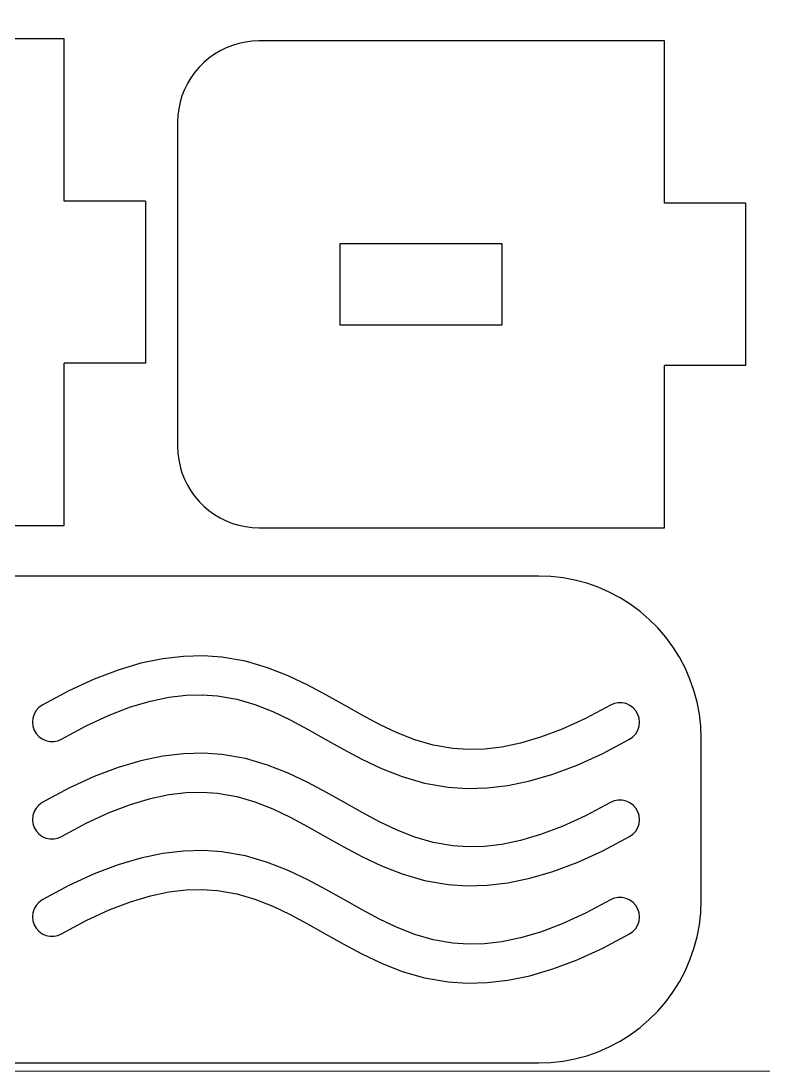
# Model space of a CAD drawing. Header units: millimetres. Extents: x -3928 to -434, y -548 to 1409.
# Drawn here: x -3333.2 to -3287.4, y 422.4 to 487.1 of the extents above; entities that cross this region are included whole.
import ezdxf

# ---------------------------------------------------------------- set-up
doc = ezdxf.new("R2010")
doc.units = ezdxf.units.MM
doc.header["$MEASUREMENT"] = 0
doc.layers.add('layer 1', color=7, linetype='Continuous')

msp = doc.modelspace()

# ---------------------------------------------------------------- linework, layer by layer
at = {"layer": 'layer 1', "color": 250, "lineweight": 9}
msp.add_lwpolyline([(-3928.424, 422.392), (-2728.424, 422.392), (-2728.424, 1322.392), (-3928.424, 1322.392), (-3928.424, 422.392)], close=True, dxfattribs=at)
at = {"layer": 'layer 1', "color": 1, "lineweight": 25}
for points in [[(-3330.5326, 486.0064), (-3330.5326, 486.0064), (-3355.5325, 486.0064), (-3355.5325, 486.0064)], [(-3330.5326, 476.0066), (-3330.5326, 476.0066), (-3330.5326, 486.0064), (-3330.5326, 486.0064)], [(-3293.5456, 485.8704), (-3293.5456, 485.8704), (-3318.5456, 485.8704), (-3318.5456, 485.8704)], [(-3293.5456, 475.8702), (-3293.5456, 475.8702), (-3293.5456, 485.8704), (-3293.5456, 485.8704)], [(-3323.5455, 480.8704), (-3323.5455, 480.8704), (-3323.5455, 460.8704), (-3323.5455, 460.8704)], [(-3325.5326, 476.0066), (-3325.5326, 476.0066), (-3330.5326, 476.0066), (-3330.5326, 476.0066)], [(-3325.5326, 476.0066), (-3325.5326, 476.0066), (-3325.5326, 466.0064), (-3325.5326, 466.0064)], [(-3288.5457, 475.8702), (-3288.5457, 475.8702), (-3293.5456, 475.8702), (-3293.5456, 475.8702)], [(-3288.5457, 475.8702), (-3288.5457, 475.8702), (-3288.5457, 465.8703), (-3288.5457, 465.8703)], [(-3303.5455, 473.3704), (-3303.5455, 473.3704), (-3313.5457, 473.3704), (-3313.5457, 473.3704)], [(-3313.5457, 473.3704), (-3313.5457, 473.3704), (-3313.5457, 468.3705), (-3313.5457, 468.3705)], [(-3303.5455, 468.3705), (-3303.5455, 468.3705), (-3303.5455, 473.3704), (-3303.5455, 473.3704)], [(-3313.5457, 468.3705), (-3313.5457, 468.3705), (-3303.5455, 468.3705), (-3303.5455, 468.3705)], [(-3325.5326, 466.0064), (-3325.5326, 466.0064), (-3330.5326, 466.0064), (-3330.5326, 466.0064)], [(-3330.5326, 456.0065), (-3330.5326, 456.0065), (-3330.5326, 466.0064), (-3330.5326, 466.0064)], [(-3288.5457, 465.8703), (-3288.5457, 465.8703), (-3293.5456, 465.8703), (-3293.5456, 465.8703)], [(-3293.5456, 455.8705), (-3293.5456, 455.8705), (-3293.5456, 465.8703), (-3293.5456, 465.8703)], [(-3355.5325, 456.0065), (-3355.5325, 456.0065), (-3330.5326, 456.0065), (-3330.5326, 456.0065)], [(-3318.5456, 455.8705), (-3318.5456, 455.8705), (-3293.5456, 455.8705), (-3293.5456, 455.8705)], [(-3301.2871, 452.8908), (-3301.2871, 452.8908), (-3361.2872, 452.8908), (-3361.2872, 452.8908)], [(-3291.2873, 432.8911), (-3291.2873, 432.8911), (-3291.2873, 442.8909), (-3291.2873, 442.8909)], [(-3361.2872, 422.8909), (-3361.2872, 422.8909), (-3301.2871, 422.8909), (-3301.2871, 422.8909)]]:
    msp.add_open_spline(points, degree=3, dxfattribs=at)
for points, knots in [([(-3318.5456, 485.8704), (-3318.5456, 485.8704), (-3318.9583, 485.8534), (-3318.9583, 485.8534), (-3318.9583, 485.8534), (-3318.9583, 485.8534), (-3319.3686, 485.8023), (-3319.3686, 485.8023), (-3319.3686, 485.8023), (-3319.3686, 485.8023), (-3319.7729, 485.7172), (-3319.7729, 485.7172), (-3319.7729, 485.7172), (-3319.7729, 485.7172), (-3320.1691, 485.5994), (-3320.1691, 485.5994), (-3320.1691, 485.5994), (-3320.1691, 485.5994), (-3320.554, 485.4491), (-3320.554, 485.4491), (-3320.554, 485.4491), (-3320.554, 485.4491), (-3320.9254, 485.2678), (-3320.9254, 485.2678), (-3320.9254, 485.2678), (-3320.9254, 485.2678), (-3321.2803, 485.0561), (-3321.2803, 485.0561), (-3321.2803, 485.0561), (-3321.2803, 485.0561), (-3321.6165, 484.8159), (-3321.6165, 484.8159), (-3321.6165, 484.8159), (-3321.6165, 484.8159), (-3321.9319, 484.5488), (-3321.9319, 484.5488), (-3321.9319, 484.5488), (-3321.9319, 484.5488), (-3322.2244, 484.2567), (-3322.2244, 484.2567), (-3322.2244, 484.2567), (-3322.2244, 484.2567), (-3322.4914, 483.9414), (-3322.4914, 483.9414), (-3322.4914, 483.9414), (-3322.4914, 483.9414), (-3322.7313, 483.6052), (-3322.7313, 483.6052), (-3322.7313, 483.6052), (-3322.7313, 483.6052), (-3322.943, 483.2499), (-3322.943, 483.2499), (-3322.943, 483.2499), (-3322.943, 483.2499), (-3323.1243, 482.8788), (-3323.1243, 482.8788), (-3323.1243, 482.8788), (-3323.1243, 482.8788), (-3323.2746, 482.4939), (-3323.2746, 482.4939), (-3323.2746, 482.4939), (-3323.2746, 482.4939), (-3323.3928, 482.0977), (-3323.3928, 482.0977), (-3323.3928, 482.0977), (-3323.3928, 482.0977), (-3323.4774, 481.6935), (-3323.4774, 481.6935), (-3323.4774, 481.6935), (-3323.4774, 481.6935), (-3323.5286, 481.2832), (-3323.5286, 481.2832), (-3323.5286, 481.2832), (-3323.5286, 481.2832), (-3323.5455, 480.8704), (-3323.5455, 480.8704)], [0, 0, 0, 0, 0.05, 0.05, 0.05, 0.05, 0.1, 0.1, 0.1, 0.1, 0.15, 0.15, 0.15, 0.15, 0.2, 0.2, 0.2, 0.2, 0.25, 0.25, 0.25, 0.25, 0.3, 0.3, 0.3, 0.3, 0.35, 0.35, 0.35, 0.35, 0.4, 0.4, 0.4, 0.4, 0.45, 0.45, 0.45, 0.45, 0.5, 0.5, 0.5, 0.5, 0.55, 0.55, 0.55, 0.55, 0.6, 0.6, 0.6, 0.6, 0.65, 0.65, 0.65, 0.65, 0.7, 0.7, 0.7, 0.7, 0.75, 0.75, 0.75, 0.75, 0.8, 0.8, 0.8, 0.8, 0.85, 0.85, 0.85, 0.85, 0.9, 0.9, 0.9, 0.9, 1, 1, 1, 1]), ([(-3323.5455, 460.8704), (-3323.5455, 460.8704), (-3323.5286, 460.4573), (-3323.5286, 460.4573), (-3323.5286, 460.4573), (-3323.5286, 460.4573), (-3323.4774, 460.0474), (-3323.4774, 460.0474), (-3323.4774, 460.0474), (-3323.4774, 460.0474), (-3323.3928, 459.6431), (-3323.3928, 459.6431), (-3323.3928, 459.6431), (-3323.3928, 459.6431), (-3323.2746, 459.2469), (-3323.2746, 459.2469), (-3323.2746, 459.2469), (-3323.2746, 459.2469), (-3323.1243, 458.8617), (-3323.1243, 458.8617), (-3323.1243, 458.8617), (-3323.1243, 458.8617), (-3322.943, 458.4906), (-3322.943, 458.4906), (-3322.943, 458.4906), (-3322.943, 458.4906), (-3322.7313, 458.1357), (-3322.7313, 458.1357), (-3322.7313, 458.1357), (-3322.7313, 458.1357), (-3322.4914, 457.7991), (-3322.4914, 457.7991), (-3322.4914, 457.7991), (-3322.4914, 457.7991), (-3322.2244, 457.4841), (-3322.2244, 457.4841), (-3322.2244, 457.4841), (-3322.2244, 457.4841), (-3321.9319, 457.1916), (-3321.9319, 457.1916), (-3321.9319, 457.1916), (-3321.9319, 457.1916), (-3321.6165, 456.9246), (-3321.6165, 456.9246), (-3321.6165, 456.9246), (-3321.6165, 456.9246), (-3321.2803, 456.6847), (-3321.2803, 456.6847), (-3321.2803, 456.6847), (-3321.2803, 456.6847), (-3320.9254, 456.473), (-3320.9254, 456.473), (-3320.9254, 456.473), (-3320.9254, 456.473), (-3320.554, 456.2913), (-3320.554, 456.2913), (-3320.554, 456.2913), (-3320.554, 456.2913), (-3320.1691, 456.1414), (-3320.1691, 456.1414), (-3320.1691, 456.1414), (-3320.1691, 456.1414), (-3319.7729, 456.0232), (-3319.7729, 456.0232), (-3319.7729, 456.0232), (-3319.7729, 456.0232), (-3319.3686, 455.9386), (-3319.3686, 455.9386), (-3319.3686, 455.9386), (-3319.3686, 455.9386), (-3318.9583, 455.8874), (-3318.9583, 455.8874), (-3318.9583, 455.8874), (-3318.9583, 455.8874), (-3318.5456, 455.8705), (-3318.5456, 455.8705)], [0, 0, 0, 0, 0.05, 0.05, 0.05, 0.05, 0.1, 0.1, 0.1, 0.1, 0.15, 0.15, 0.15, 0.15, 0.2, 0.2, 0.2, 0.2, 0.25, 0.25, 0.25, 0.25, 0.3, 0.3, 0.3, 0.3, 0.35, 0.35, 0.35, 0.35, 0.4, 0.4, 0.4, 0.4, 0.45, 0.45, 0.45, 0.45, 0.5, 0.5, 0.5, 0.5, 0.55, 0.55, 0.55, 0.55, 0.6, 0.6, 0.6, 0.6, 0.65, 0.65, 0.65, 0.65, 0.7, 0.7, 0.7, 0.7, 0.75, 0.75, 0.75, 0.75, 0.8, 0.8, 0.8, 0.8, 0.85, 0.85, 0.85, 0.85, 0.9, 0.9, 0.9, 0.9, 1, 1, 1, 1]), ([(-3291.2873, 442.8909), (-3291.2873, 442.8909), (-3291.3151, 443.6381), (-3291.3151, 443.6381), (-3291.3151, 443.6381), (-3291.3151, 443.6381), (-3291.3991, 444.3814), (-3291.3991, 444.3814), (-3291.3991, 444.3814), (-3291.3991, 444.3814), (-3291.5381, 445.1162), (-3291.5381, 445.1162), (-3291.5381, 445.1162), (-3291.5381, 445.1162), (-3291.7314, 445.8384), (-3291.7314, 445.8384), (-3291.7314, 445.8384), (-3291.7314, 445.8384), (-3291.9784, 446.5443), (-3291.9784, 446.5443), (-3291.9784, 446.5443), (-3291.9784, 446.5443), (-3292.2775, 447.2297), (-3292.2775, 447.2297), (-3292.2775, 447.2297), (-3292.2775, 447.2297), (-3292.6271, 447.8908), (-3292.6271, 447.8908), (-3292.6271, 447.8908), (-3292.6271, 447.8908), (-3293.0247, 448.5241), (-3293.0247, 448.5241), (-3293.0247, 448.5241), (-3293.0247, 448.5241), (-3293.4688, 449.1259), (-3293.4688, 449.1259), (-3293.4688, 449.1259), (-3293.4688, 449.1259), (-3293.9567, 449.6925), (-3293.9567, 449.6925), (-3293.9567, 449.6925), (-3293.9567, 449.6925), (-3294.4855, 450.2213), (-3294.4855, 450.2213), (-3294.4855, 450.2213), (-3294.4855, 450.2213), (-3295.0525, 450.7092), (-3295.0525, 450.7092), (-3295.0525, 450.7092), (-3295.0525, 450.7092), (-3295.6539, 451.1533), (-3295.6539, 451.1533), (-3295.6539, 451.1533), (-3295.6539, 451.1533), (-3296.2872, 451.5513), (-3296.2872, 451.5513), (-3296.2872, 451.5513), (-3296.2872, 451.5513), (-3296.9483, 451.9005), (-3296.9483, 451.9005), (-3296.9483, 451.9005), (-3296.9483, 451.9005), (-3297.6337, 452.1997), (-3297.6337, 452.1997), (-3297.6337, 452.1997), (-3297.6337, 452.1997), (-3298.3396, 452.4466), (-3298.3396, 452.4466), (-3298.3396, 452.4466), (-3298.3396, 452.4466), (-3299.0621, 452.6403), (-3299.0621, 452.6403), (-3299.0621, 452.6403), (-3299.0621, 452.6403), (-3299.797, 452.7793), (-3299.797, 452.7793), (-3299.797, 452.7793), (-3299.797, 452.7793), (-3300.5399, 452.8629), (-3300.5399, 452.8629), (-3300.5399, 452.8629), (-3300.5399, 452.8629), (-3301.2871, 452.8908), (-3301.2871, 452.8908)], [0, 0, 0, 0, 0.0454545, 0.0454545, 0.0454545, 0.0454545, 0.0909091, 0.0909091, 0.0909091, 0.0909091, 0.1363636, 0.1363636, 0.1363636, 0.1363636, 0.1818182, 0.1818182, 0.1818182, 0.1818182, 0.2272727, 0.2272727, 0.2272727, 0.2272727, 0.2727273, 0.2727273, 0.2727273, 0.2727273, 0.3181818, 0.3181818, 0.3181818, 0.3181818, 0.3636364, 0.3636364, 0.3636364, 0.3636364, 0.4090909, 0.4090909, 0.4090909, 0.4090909, 0.4545455, 0.4545455, 0.4545455, 0.4545455, 0.5, 0.5, 0.5, 0.5, 0.5454545, 0.5454545, 0.5454545, 0.5454545, 0.5909091, 0.5909091, 0.5909091, 0.5909091, 0.6363636, 0.6363636, 0.6363636, 0.6363636, 0.6818182, 0.6818182, 0.6818182, 0.6818182, 0.7272727, 0.7272727, 0.7272727, 0.7272727, 0.7727273, 0.7727273, 0.7727273, 0.7727273, 0.8181818, 0.8181818, 0.8181818, 0.8181818, 0.8636364, 0.8636364, 0.8636364, 0.8636364, 0.9090909, 0.9090909, 0.9090909, 0.9090909, 1, 1, 1, 1]), ([(-3296.8802, 444.9342), (-3296.8802, 444.9342), (-3298.4187, 444.1151), (-3298.4187, 444.1151), (-3298.4187, 444.1151), (-3298.4187, 444.1151), (-3299.8513, 443.4603), (-3299.8513, 443.4603), (-3299.8513, 443.4603), (-3299.8513, 443.4603), (-3301.183, 442.9576), (-3301.183, 442.9576), (-3301.183, 442.9576), (-3301.183, 442.9576), (-3302.4206, 442.5942), (-3302.4206, 442.5942), (-3302.4206, 442.5942), (-3302.4206, 442.5942), (-3303.5713, 442.3565), (-3303.5713, 442.3565), (-3303.5713, 442.3565), (-3303.5713, 442.3565), (-3304.6441, 442.2316), (-3304.6441, 442.2316), (-3304.6441, 442.2316), (-3304.6441, 442.2316), (-3305.6488, 442.2065), (-3305.6488, 442.2065), (-3305.6488, 442.2065), (-3305.6488, 442.2065), (-3306.5964, 442.2707), (-3306.5964, 442.2707), (-3306.5964, 442.2707), (-3306.5964, 442.2707), (-3307.7902, 442.4775), (-3307.7902, 442.4775), (-3307.7902, 442.4775), (-3307.7902, 442.4775), (-3308.9265, 442.8041), (-3308.9265, 442.8041), (-3308.9265, 442.8041), (-3308.9265, 442.8041), (-3310.0261, 443.2331), (-3310.0261, 443.2331), (-3310.0261, 443.2331), (-3310.0261, 443.2331), (-3311.1056, 443.7457), (-3311.1056, 443.7457), (-3311.1056, 443.7457), (-3311.1056, 443.7457), (-3312.1802, 444.32), (-3312.1802, 444.32), (-3312.1802, 444.32), (-3312.1802, 444.32), (-3313.2643, 444.9328), (-3313.2643, 444.9328), (-3313.2643, 444.9328), (-3313.2643, 444.9328), (-3314.372, 445.5607), (-3314.372, 445.5607), (-3314.372, 445.5607), (-3314.372, 445.5607), (-3315.5196, 446.1756), (-3315.5196, 446.1756), (-3315.5196, 446.1756), (-3315.5196, 446.1756), (-3316.7232, 446.7478), (-3316.7232, 446.7478), (-3316.7232, 446.7478), (-3316.7232, 446.7478), (-3317.9982, 447.2477), (-3317.9982, 447.2477), (-3317.9982, 447.2477), (-3317.9982, 447.2477), (-3319.3585, 447.6418), (-3319.3585, 447.6418), (-3319.3585, 447.6418), (-3319.3585, 447.6418), (-3320.8141, 447.8954), (-3320.8141, 447.8954), (-3320.8141, 447.8954), (-3320.8141, 447.8954), (-3321.9715, 447.9744), (-3321.9715, 447.9744), (-3321.9715, 447.9744), (-3321.9715, 447.9744), (-3323.1875, 447.9445), (-3323.1875, 447.9445), (-3323.1875, 447.9445), (-3323.1875, 447.9445), (-3324.4635, 447.7945), (-3324.4635, 447.7945), (-3324.4635, 447.7945), (-3324.4635, 447.7945), (-3325.8023, 447.5151), (-3325.8023, 447.5151), (-3325.8023, 447.5151), (-3325.8023, 447.5151), (-3327.2082, 447.0981), (-3327.2082, 447.0981), (-3327.2082, 447.0981), (-3327.2082, 447.0981), (-3328.6859, 446.5344), (-3328.6859, 446.5344), (-3328.6859, 446.5344), (-3328.6859, 446.5344), (-3330.2428, 445.8154), (-3330.2428, 445.8154), (-3330.2428, 445.8154), (-3330.2428, 445.8154), (-3331.8849, 444.9314), (-3331.8849, 444.9314)], [0, 0, 0, 0, 0.0344828, 0.0344828, 0.0344828, 0.0344828, 0.0689655, 0.0689655, 0.0689655, 0.0689655, 0.1034483, 0.1034483, 0.1034483, 0.1034483, 0.137931, 0.137931, 0.137931, 0.137931, 0.1724138, 0.1724138, 0.1724138, 0.1724138, 0.2068966, 0.2068966, 0.2068966, 0.2068966, 0.2413793, 0.2413793, 0.2413793, 0.2413793, 0.2758621, 0.2758621, 0.2758621, 0.2758621, 0.3103448, 0.3103448, 0.3103448, 0.3103448, 0.3448276, 0.3448276, 0.3448276, 0.3448276, 0.3793103, 0.3793103, 0.3793103, 0.3793103, 0.4137931, 0.4137931, 0.4137931, 0.4137931, 0.4482759, 0.4482759, 0.4482759, 0.4482759, 0.4827586, 0.4827586, 0.4827586, 0.4827586, 0.5172414, 0.5172414, 0.5172414, 0.5172414, 0.5517241, 0.5517241, 0.5517241, 0.5517241, 0.5862069, 0.5862069, 0.5862069, 0.5862069, 0.6206897, 0.6206897, 0.6206897, 0.6206897, 0.6551724, 0.6551724, 0.6551724, 0.6551724, 0.6896552, 0.6896552, 0.6896552, 0.6896552, 0.7241379, 0.7241379, 0.7241379, 0.7241379, 0.7586207, 0.7586207, 0.7586207, 0.7586207, 0.7931034, 0.7931034, 0.7931034, 0.7931034, 0.8275862, 0.8275862, 0.8275862, 0.8275862, 0.862069, 0.862069, 0.862069, 0.862069, 0.8965517, 0.8965517, 0.8965517, 0.8965517, 0.9310345, 0.9310345, 0.9310345, 0.9310345, 1, 1, 1, 1]), ([(-3330.6894, 442.8504), (-3330.6894, 442.8504), (-3329.1685, 443.6691), (-3329.1685, 443.6691), (-3329.1685, 443.6691), (-3329.1685, 443.6691), (-3327.7528, 444.3236), (-3327.7528, 444.3236), (-3327.7528, 444.3236), (-3327.7528, 444.3236), (-3326.437, 444.8256), (-3326.437, 444.8256), (-3326.437, 444.8256), (-3326.437, 444.8256), (-3325.2143, 445.1886), (-3325.2143, 445.1886), (-3325.2143, 445.1886), (-3325.2143, 445.1886), (-3324.0776, 445.4256), (-3324.0776, 445.4256), (-3324.0776, 445.4256), (-3324.0776, 445.4256), (-3323.0175, 445.5505), (-3323.0175, 445.5505), (-3323.0175, 445.5505), (-3323.0175, 445.5505), (-3322.0248, 445.5752), (-3322.0248, 445.5752), (-3322.0248, 445.5752), (-3322.0248, 445.5752), (-3321.0878, 445.5114), (-3321.0878, 445.5114), (-3321.0878, 445.5114), (-3321.0878, 445.5114), (-3319.9057, 445.305), (-3319.9057, 445.305), (-3319.9057, 445.305), (-3319.9057, 445.305), (-3318.7789, 444.9783), (-3318.7789, 444.9783), (-3318.7789, 444.9783), (-3318.7789, 444.9783), (-3317.6863, 444.5497), (-3317.6863, 444.5497), (-3317.6863, 444.5497), (-3317.6863, 444.5497), (-3316.6111, 444.0371), (-3316.6111, 444.0371), (-3316.6111, 444.0371), (-3316.6111, 444.0371), (-3315.5386, 443.4624), (-3315.5386, 443.4624), (-3315.5386, 443.4624), (-3315.5386, 443.4624), (-3314.4549, 442.8489), (-3314.4549, 442.8489), (-3314.4549, 442.8489), (-3314.4549, 442.8489), (-3313.3454, 442.2206), (-3313.3454, 442.2206), (-3313.3454, 442.2206), (-3313.3454, 442.2206), (-3312.1939, 441.6058), (-3312.1939, 441.6058), (-3312.1939, 441.6058), (-3312.1939, 441.6058), (-3310.985, 441.0332), (-3310.985, 441.0332), (-3310.985, 441.0332), (-3310.985, 441.0332), (-3309.7026, 440.5333), (-3309.7026, 440.5333), (-3309.7026, 440.5333), (-3309.7026, 440.5333), (-3308.3335, 440.1396), (-3308.3335, 440.1396), (-3308.3335, 440.1396), (-3308.3335, 440.1396), (-3306.8677, 439.886), (-3306.8677, 439.886), (-3306.8677, 439.886), (-3306.8677, 439.886), (-3305.7014, 439.8073), (-3305.7014, 439.8073), (-3305.7014, 439.8073), (-3305.7014, 439.8073), (-3304.4759, 439.8373), (-3304.4759, 439.8373), (-3304.4759, 439.8373), (-3304.4759, 439.8373), (-3303.1893, 439.9872), (-3303.1893, 439.9872), (-3303.1893, 439.9872), (-3303.1893, 439.9872), (-3301.8381, 440.2659), (-3301.8381, 440.2659), (-3301.8381, 440.2659), (-3301.8381, 440.2659), (-3300.4193, 440.6825), (-3300.4193, 440.6825), (-3300.4193, 440.6825), (-3300.4193, 440.6825), (-3298.9267, 441.2456), (-3298.9267, 441.2456), (-3298.9267, 441.2456), (-3298.9267, 441.2456), (-3297.354, 441.9642), (-3297.354, 441.9642), (-3297.354, 441.9642), (-3297.354, 441.9642), (-3295.6945, 442.8475), (-3295.6945, 442.8475)], [0, 0, 0, 0, 0.0344828, 0.0344828, 0.0344828, 0.0344828, 0.0689655, 0.0689655, 0.0689655, 0.0689655, 0.1034483, 0.1034483, 0.1034483, 0.1034483, 0.137931, 0.137931, 0.137931, 0.137931, 0.1724138, 0.1724138, 0.1724138, 0.1724138, 0.2068966, 0.2068966, 0.2068966, 0.2068966, 0.2413793, 0.2413793, 0.2413793, 0.2413793, 0.2758621, 0.2758621, 0.2758621, 0.2758621, 0.3103448, 0.3103448, 0.3103448, 0.3103448, 0.3448276, 0.3448276, 0.3448276, 0.3448276, 0.3793103, 0.3793103, 0.3793103, 0.3793103, 0.4137931, 0.4137931, 0.4137931, 0.4137931, 0.4482759, 0.4482759, 0.4482759, 0.4482759, 0.4827586, 0.4827586, 0.4827586, 0.4827586, 0.5172414, 0.5172414, 0.5172414, 0.5172414, 0.5517241, 0.5517241, 0.5517241, 0.5517241, 0.5862069, 0.5862069, 0.5862069, 0.5862069, 0.6206897, 0.6206897, 0.6206897, 0.6206897, 0.6551724, 0.6551724, 0.6551724, 0.6551724, 0.6896552, 0.6896552, 0.6896552, 0.6896552, 0.7241379, 0.7241379, 0.7241379, 0.7241379, 0.7586207, 0.7586207, 0.7586207, 0.7586207, 0.7931034, 0.7931034, 0.7931034, 0.7931034, 0.8275862, 0.8275862, 0.8275862, 0.8275862, 0.862069, 0.862069, 0.862069, 0.862069, 0.8965517, 0.8965517, 0.8965517, 0.8965517, 0.9310345, 0.9310345, 0.9310345, 0.9310345, 1, 1, 1, 1]), ([(-3331.8849, 444.9314), (-3331.8849, 444.9314), (-3332.0885, 444.7843), (-3332.0885, 444.7843), (-3332.0885, 444.7843), (-3332.0885, 444.7843), (-3332.2568, 444.5984), (-3332.2568, 444.5984), (-3332.2568, 444.5984), (-3332.2568, 444.5984), (-3332.3823, 444.3814), (-3332.3823, 444.3814), (-3332.3823, 444.3814), (-3332.3823, 444.3814), (-3332.4607, 444.1429), (-3332.4607, 444.1429), (-3332.4607, 444.1429), (-3332.4607, 444.1429), (-3332.4871, 443.8935), (-3332.4871, 443.8935), (-3332.4871, 443.8935), (-3332.4871, 443.8935), (-3332.4614, 443.6437), (-3332.4614, 443.6437), (-3332.4614, 443.6437), (-3332.4614, 443.6437), (-3332.3845, 443.4053), (-3332.3845, 443.4053), (-3332.3845, 443.4053), (-3332.3845, 443.4053), (-3332.2596, 443.1876), (-3332.2596, 443.1876), (-3332.2596, 443.1876), (-3332.2596, 443.1876), (-3332.092, 443.001), (-3332.092, 443.001), (-3332.092, 443.001), (-3332.092, 443.001), (-3331.8895, 442.8528), (-3331.8895, 442.8528), (-3331.8895, 442.8528), (-3331.8895, 442.8528), (-3331.6606, 442.7505), (-3331.6606, 442.7505), (-3331.6606, 442.7505), (-3331.6606, 442.7505), (-3331.415, 442.698), (-3331.415, 442.698), (-3331.415, 442.698), (-3331.415, 442.698), (-3331.1642, 442.6972), (-3331.1642, 442.6972), (-3331.1642, 442.6972), (-3331.1642, 442.6972), (-3330.9187, 442.7488), (-3330.9187, 442.7488), (-3330.9187, 442.7488), (-3330.9187, 442.7488), (-3330.6894, 442.8504), (-3330.6894, 442.8504)], [0, 0, 0, 0, 0.0625, 0.0625, 0.0625, 0.0625, 0.125, 0.125, 0.125, 0.125, 0.1875, 0.1875, 0.1875, 0.1875, 0.25, 0.25, 0.25, 0.25, 0.3125, 0.3125, 0.3125, 0.3125, 0.375, 0.375, 0.375, 0.375, 0.4375, 0.4375, 0.4375, 0.4375, 0.5, 0.5, 0.5, 0.5, 0.5625, 0.5625, 0.5625, 0.5625, 0.625, 0.625, 0.625, 0.625, 0.6875, 0.6875, 0.6875, 0.6875, 0.75, 0.75, 0.75, 0.75, 0.8125, 0.8125, 0.8125, 0.8125, 0.875, 0.875, 0.875, 0.875, 1, 1, 1, 1]), ([(-3295.6945, 442.8475), (-3295.6945, 442.8475), (-3295.4903, 442.9936), (-3295.4903, 442.9936), (-3295.4903, 442.9936), (-3295.4903, 442.9936), (-3295.3213, 443.1791), (-3295.3213, 443.1791), (-3295.3213, 443.1791), (-3295.3213, 443.1791), (-3295.1943, 443.3954), (-3295.1943, 443.3954), (-3295.1943, 443.3954), (-3295.1943, 443.3954), (-3295.1153, 443.6335), (-3295.1153, 443.6335), (-3295.1153, 443.6335), (-3295.1153, 443.6335), (-3295.0874, 443.8826), (-3295.0874, 443.8826), (-3295.0874, 443.8826), (-3295.0874, 443.8826), (-3295.1117, 444.1323), (-3295.1117, 444.1323), (-3295.1117, 444.1323), (-3295.1117, 444.1323), (-3295.1876, 444.3715), (-3295.1876, 444.3715), (-3295.1876, 444.3715), (-3295.1876, 444.3715), (-3295.3118, 444.5895), (-3295.3118, 444.5895), (-3295.3118, 444.5895), (-3295.3118, 444.5895), (-3295.4783, 444.7772), (-3295.4783, 444.7772), (-3295.4783, 444.7772), (-3295.4783, 444.7772), (-3295.6801, 444.9261), (-3295.6801, 444.9261), (-3295.6801, 444.9261), (-3295.6801, 444.9261), (-3295.9087, 445.0298), (-3295.9087, 445.0298), (-3295.9087, 445.0298), (-3295.9087, 445.0298), (-3296.1538, 445.0834), (-3296.1538, 445.0834), (-3296.1538, 445.0834), (-3296.1538, 445.0834), (-3296.4047, 445.0852), (-3296.4047, 445.0852), (-3296.4047, 445.0852), (-3296.4047, 445.0852), (-3296.6502, 445.0348), (-3296.6502, 445.0348), (-3296.6502, 445.0348), (-3296.6502, 445.0348), (-3296.8802, 444.9342), (-3296.8802, 444.9342)], [0, 0, 0, 0, 0.0625, 0.0625, 0.0625, 0.0625, 0.125, 0.125, 0.125, 0.125, 0.1875, 0.1875, 0.1875, 0.1875, 0.25, 0.25, 0.25, 0.25, 0.3125, 0.3125, 0.3125, 0.3125, 0.375, 0.375, 0.375, 0.375, 0.4375, 0.4375, 0.4375, 0.4375, 0.5, 0.5, 0.5, 0.5, 0.5625, 0.5625, 0.5625, 0.5625, 0.625, 0.625, 0.625, 0.625, 0.6875, 0.6875, 0.6875, 0.6875, 0.75, 0.75, 0.75, 0.75, 0.8125, 0.8125, 0.8125, 0.8125, 0.875, 0.875, 0.875, 0.875, 1, 1, 1, 1]), ([(-3296.8802, 438.9342), (-3296.8802, 438.9342), (-3298.4187, 438.115), (-3298.4187, 438.115), (-3298.4187, 438.115), (-3298.4187, 438.115), (-3299.8513, 437.4603), (-3299.8513, 437.4603), (-3299.8513, 437.4603), (-3299.8513, 437.4603), (-3301.183, 436.9576), (-3301.183, 436.9576), (-3301.183, 436.9576), (-3301.183, 436.9576), (-3302.4206, 436.5942), (-3302.4206, 436.5942), (-3302.4206, 436.5942), (-3302.4206, 436.5942), (-3303.5713, 436.3564), (-3303.5713, 436.3564), (-3303.5713, 436.3564), (-3303.5713, 436.3564), (-3304.6441, 436.2315), (-3304.6441, 436.2315), (-3304.6441, 436.2315), (-3304.6441, 436.2315), (-3305.6488, 436.2065), (-3305.6488, 436.2065), (-3305.6488, 436.2065), (-3305.6488, 436.2065), (-3306.5964, 436.2707), (-3306.5964, 436.2707), (-3306.5964, 436.2707), (-3306.5964, 436.2707), (-3307.7902, 436.4774), (-3307.7902, 436.4774), (-3307.7902, 436.4774), (-3307.7902, 436.4774), (-3308.9265, 436.8041), (-3308.9265, 436.8041), (-3308.9265, 436.8041), (-3308.9265, 436.8041), (-3310.0261, 437.2331), (-3310.0261, 437.2331), (-3310.0261, 437.2331), (-3310.0261, 437.2331), (-3311.1056, 437.7457), (-3311.1056, 437.7457), (-3311.1056, 437.7457), (-3311.1056, 437.7457), (-3312.1802, 438.32), (-3312.1802, 438.32), (-3312.1802, 438.32), (-3312.1802, 438.32), (-3313.2643, 438.9328), (-3313.2643, 438.9328), (-3313.2643, 438.9328), (-3313.2643, 438.9328), (-3314.372, 439.5607), (-3314.372, 439.5607), (-3314.372, 439.5607), (-3314.372, 439.5607), (-3315.5196, 440.1756), (-3315.5196, 440.1756), (-3315.5196, 440.1756), (-3315.5196, 440.1756), (-3316.7232, 440.7478), (-3316.7232, 440.7478), (-3316.7232, 440.7478), (-3316.7232, 440.7478), (-3317.9982, 441.2477), (-3317.9982, 441.2477), (-3317.9982, 441.2477), (-3317.9982, 441.2477), (-3319.3585, 441.6417), (-3319.3585, 441.6417), (-3319.3585, 441.6417), (-3319.3585, 441.6417), (-3320.8141, 441.8957), (-3320.8141, 441.8957), (-3320.8141, 441.8957), (-3320.8141, 441.8957), (-3321.9715, 441.9744), (-3321.9715, 441.9744), (-3321.9715, 441.9744), (-3321.9715, 441.9744), (-3323.1875, 441.9444), (-3323.1875, 441.9444), (-3323.1875, 441.9444), (-3323.1875, 441.9444), (-3324.4635, 441.7945), (-3324.4635, 441.7945), (-3324.4635, 441.7945), (-3324.4635, 441.7945), (-3325.8023, 441.5151), (-3325.8023, 441.5151), (-3325.8023, 441.5151), (-3325.8023, 441.5151), (-3327.2082, 441.0981), (-3327.2082, 441.0981), (-3327.2082, 441.0981), (-3327.2082, 441.0981), (-3328.6859, 440.5347), (-3328.6859, 440.5347), (-3328.6859, 440.5347), (-3328.6859, 440.5347), (-3330.2428, 439.8154), (-3330.2428, 439.8154), (-3330.2428, 439.8154), (-3330.2428, 439.8154), (-3331.8849, 438.9313), (-3331.8849, 438.9313)], [0, 0, 0, 0, 0.0344828, 0.0344828, 0.0344828, 0.0344828, 0.0689655, 0.0689655, 0.0689655, 0.0689655, 0.1034483, 0.1034483, 0.1034483, 0.1034483, 0.137931, 0.137931, 0.137931, 0.137931, 0.1724138, 0.1724138, 0.1724138, 0.1724138, 0.2068966, 0.2068966, 0.2068966, 0.2068966, 0.2413793, 0.2413793, 0.2413793, 0.2413793, 0.2758621, 0.2758621, 0.2758621, 0.2758621, 0.3103448, 0.3103448, 0.3103448, 0.3103448, 0.3448276, 0.3448276, 0.3448276, 0.3448276, 0.3793103, 0.3793103, 0.3793103, 0.3793103, 0.4137931, 0.4137931, 0.4137931, 0.4137931, 0.4482759, 0.4482759, 0.4482759, 0.4482759, 0.4827586, 0.4827586, 0.4827586, 0.4827586, 0.5172414, 0.5172414, 0.5172414, 0.5172414, 0.5517241, 0.5517241, 0.5517241, 0.5517241, 0.5862069, 0.5862069, 0.5862069, 0.5862069, 0.6206897, 0.6206897, 0.6206897, 0.6206897, 0.6551724, 0.6551724, 0.6551724, 0.6551724, 0.6896552, 0.6896552, 0.6896552, 0.6896552, 0.7241379, 0.7241379, 0.7241379, 0.7241379, 0.7586207, 0.7586207, 0.7586207, 0.7586207, 0.7931034, 0.7931034, 0.7931034, 0.7931034, 0.8275862, 0.8275862, 0.8275862, 0.8275862, 0.862069, 0.862069, 0.862069, 0.862069, 0.8965517, 0.8965517, 0.8965517, 0.8965517, 0.9310345, 0.9310345, 0.9310345, 0.9310345, 1, 1, 1, 1]), ([(-3330.6894, 436.8503), (-3330.6894, 436.8503), (-3329.1685, 437.6691), (-3329.1685, 437.6691), (-3329.1685, 437.6691), (-3329.1685, 437.6691), (-3327.7528, 438.3235), (-3327.7528, 438.3235), (-3327.7528, 438.3235), (-3327.7528, 438.3235), (-3326.437, 438.8255), (-3326.437, 438.8255), (-3326.437, 438.8255), (-3326.437, 438.8255), (-3325.2143, 439.1885), (-3325.2143, 439.1885), (-3325.2143, 439.1885), (-3325.2143, 439.1885), (-3324.0776, 439.4256), (-3324.0776, 439.4256), (-3324.0776, 439.4256), (-3324.0776, 439.4256), (-3323.0175, 439.5505), (-3323.0175, 439.5505), (-3323.0175, 439.5505), (-3323.0175, 439.5505), (-3322.0248, 439.5752), (-3322.0248, 439.5752), (-3322.0248, 439.5752), (-3322.0248, 439.5752), (-3321.0878, 439.5113), (-3321.0878, 439.5113), (-3321.0878, 439.5113), (-3321.0878, 439.5113), (-3319.9057, 439.3049), (-3319.9057, 439.3049), (-3319.9057, 439.3049), (-3319.9057, 439.3049), (-3318.7789, 438.9783), (-3318.7789, 438.9783), (-3318.7789, 438.9783), (-3318.7789, 438.9783), (-3317.6863, 438.5496), (-3317.6863, 438.5496), (-3317.6863, 438.5496), (-3317.6863, 438.5496), (-3316.6111, 438.0371), (-3316.6111, 438.0371), (-3316.6111, 438.0371), (-3316.6111, 438.0371), (-3315.5386, 437.4624), (-3315.5386, 437.4624), (-3315.5386, 437.4624), (-3315.5386, 437.4624), (-3314.4549, 436.8489), (-3314.4549, 436.8489), (-3314.4549, 436.8489), (-3314.4549, 436.8489), (-3313.3454, 436.2206), (-3313.3454, 436.2206), (-3313.3454, 436.2206), (-3313.3454, 436.2206), (-3312.1939, 435.6057), (-3312.1939, 435.6057), (-3312.1939, 435.6057), (-3312.1939, 435.6057), (-3310.985, 435.0331), (-3310.985, 435.0331), (-3310.985, 435.0331), (-3310.985, 435.0331), (-3309.7026, 434.5333), (-3309.7026, 434.5333), (-3309.7026, 434.5333), (-3309.7026, 434.5333), (-3308.3335, 434.1396), (-3308.3335, 434.1396), (-3308.3335, 434.1396), (-3308.3335, 434.1396), (-3306.8677, 433.8859), (-3306.8677, 433.8859), (-3306.8677, 433.8859), (-3306.8677, 433.8859), (-3305.7014, 433.8072), (-3305.7014, 433.8072), (-3305.7014, 433.8072), (-3305.7014, 433.8072), (-3304.4759, 433.8376), (-3304.4759, 433.8376), (-3304.4759, 433.8376), (-3304.4759, 433.8376), (-3303.1893, 433.9872), (-3303.1893, 433.9872), (-3303.1893, 433.9872), (-3303.1893, 433.9872), (-3301.8381, 434.2659), (-3301.8381, 434.2659), (-3301.8381, 434.2659), (-3301.8381, 434.2659), (-3300.4193, 434.6825), (-3300.4193, 434.6825), (-3300.4193, 434.6825), (-3300.4193, 434.6825), (-3298.9267, 435.2455), (-3298.9267, 435.2455), (-3298.9267, 435.2455), (-3298.9267, 435.2455), (-3297.354, 435.9641), (-3297.354, 435.9641), (-3297.354, 435.9641), (-3297.354, 435.9641), (-3295.6945, 436.8475), (-3295.6945, 436.8475)], [0, 0, 0, 0, 0.0344828, 0.0344828, 0.0344828, 0.0344828, 0.0689655, 0.0689655, 0.0689655, 0.0689655, 0.1034483, 0.1034483, 0.1034483, 0.1034483, 0.137931, 0.137931, 0.137931, 0.137931, 0.1724138, 0.1724138, 0.1724138, 0.1724138, 0.2068966, 0.2068966, 0.2068966, 0.2068966, 0.2413793, 0.2413793, 0.2413793, 0.2413793, 0.2758621, 0.2758621, 0.2758621, 0.2758621, 0.3103448, 0.3103448, 0.3103448, 0.3103448, 0.3448276, 0.3448276, 0.3448276, 0.3448276, 0.3793103, 0.3793103, 0.3793103, 0.3793103, 0.4137931, 0.4137931, 0.4137931, 0.4137931, 0.4482759, 0.4482759, 0.4482759, 0.4482759, 0.4827586, 0.4827586, 0.4827586, 0.4827586, 0.5172414, 0.5172414, 0.5172414, 0.5172414, 0.5517241, 0.5517241, 0.5517241, 0.5517241, 0.5862069, 0.5862069, 0.5862069, 0.5862069, 0.6206897, 0.6206897, 0.6206897, 0.6206897, 0.6551724, 0.6551724, 0.6551724, 0.6551724, 0.6896552, 0.6896552, 0.6896552, 0.6896552, 0.7241379, 0.7241379, 0.7241379, 0.7241379, 0.7586207, 0.7586207, 0.7586207, 0.7586207, 0.7931034, 0.7931034, 0.7931034, 0.7931034, 0.8275862, 0.8275862, 0.8275862, 0.8275862, 0.862069, 0.862069, 0.862069, 0.862069, 0.8965517, 0.8965517, 0.8965517, 0.8965517, 0.9310345, 0.9310345, 0.9310345, 0.9310345, 1, 1, 1, 1]), ([(-3331.8849, 438.9313), (-3331.8849, 438.9313), (-3332.0885, 438.7842), (-3332.0885, 438.7842), (-3332.0885, 438.7842), (-3332.0885, 438.7842), (-3332.2568, 438.5983), (-3332.2568, 438.5983), (-3332.2568, 438.5983), (-3332.2568, 438.5983), (-3332.3823, 438.3814), (-3332.3823, 438.3814), (-3332.3823, 438.3814), (-3332.3823, 438.3814), (-3332.4607, 438.1429), (-3332.4607, 438.1429), (-3332.4607, 438.1429), (-3332.4607, 438.1429), (-3332.4871, 437.8935), (-3332.4871, 437.8935), (-3332.4871, 437.8935), (-3332.4871, 437.8935), (-3332.4614, 437.6437), (-3332.4614, 437.6437), (-3332.4614, 437.6437), (-3332.4614, 437.6437), (-3332.3845, 437.4052), (-3332.3845, 437.4052), (-3332.3845, 437.4052), (-3332.3845, 437.4052), (-3332.2596, 437.1876), (-3332.2596, 437.1876), (-3332.2596, 437.1876), (-3332.2596, 437.1876), (-3332.092, 437.0009), (-3332.092, 437.0009), (-3332.092, 437.0009), (-3332.092, 437.0009), (-3331.8895, 436.8528), (-3331.8895, 436.8528), (-3331.8895, 436.8528), (-3331.8895, 436.8528), (-3331.6606, 436.7505), (-3331.6606, 436.7505), (-3331.6606, 436.7505), (-3331.6606, 436.7505), (-3331.415, 436.6979), (-3331.415, 436.6979), (-3331.415, 436.6979), (-3331.415, 436.6979), (-3331.1642, 436.6972), (-3331.1642, 436.6972), (-3331.1642, 436.6972), (-3331.1642, 436.6972), (-3330.9187, 436.7487), (-3330.9187, 436.7487), (-3330.9187, 436.7487), (-3330.9187, 436.7487), (-3330.6894, 436.8503), (-3330.6894, 436.8503)], [0, 0, 0, 0, 0.0625, 0.0625, 0.0625, 0.0625, 0.125, 0.125, 0.125, 0.125, 0.1875, 0.1875, 0.1875, 0.1875, 0.25, 0.25, 0.25, 0.25, 0.3125, 0.3125, 0.3125, 0.3125, 0.375, 0.375, 0.375, 0.375, 0.4375, 0.4375, 0.4375, 0.4375, 0.5, 0.5, 0.5, 0.5, 0.5625, 0.5625, 0.5625, 0.5625, 0.625, 0.625, 0.625, 0.625, 0.6875, 0.6875, 0.6875, 0.6875, 0.75, 0.75, 0.75, 0.75, 0.8125, 0.8125, 0.8125, 0.8125, 0.875, 0.875, 0.875, 0.875, 1, 1, 1, 1]), ([(-3295.6945, 436.8475), (-3295.6945, 436.8475), (-3295.4903, 436.9935), (-3295.4903, 436.9935), (-3295.4903, 436.9935), (-3295.4903, 436.9935), (-3295.3213, 437.1791), (-3295.3213, 437.1791), (-3295.3213, 437.1791), (-3295.3213, 437.1791), (-3295.1943, 437.3953), (-3295.1943, 437.3953), (-3295.1943, 437.3953), (-3295.1943, 437.3953), (-3295.1153, 437.6335), (-3295.1153, 437.6335), (-3295.1153, 437.6335), (-3295.1153, 437.6335), (-3295.0874, 437.8829), (-3295.0874, 437.8829), (-3295.0874, 437.8829), (-3295.0874, 437.8829), (-3295.1117, 438.1323), (-3295.1117, 438.1323), (-3295.1117, 438.1323), (-3295.1117, 438.1323), (-3295.1876, 438.3715), (-3295.1876, 438.3715), (-3295.1876, 438.3715), (-3295.1876, 438.3715), (-3295.3118, 438.5895), (-3295.3118, 438.5895), (-3295.3118, 438.5895), (-3295.3118, 438.5895), (-3295.4783, 438.7772), (-3295.4783, 438.7772), (-3295.4783, 438.7772), (-3295.4783, 438.7772), (-3295.6801, 438.9261), (-3295.6801, 438.9261), (-3295.6801, 438.9261), (-3295.6801, 438.9261), (-3295.9087, 439.0298), (-3295.9087, 439.0298), (-3295.9087, 439.0298), (-3295.9087, 439.0298), (-3296.1538, 439.0834), (-3296.1538, 439.0834), (-3296.1538, 439.0834), (-3296.1538, 439.0834), (-3296.4047, 439.0852), (-3296.4047, 439.0852), (-3296.4047, 439.0852), (-3296.4047, 439.0852), (-3296.6502, 439.0347), (-3296.6502, 439.0347), (-3296.6502, 439.0347), (-3296.6502, 439.0347), (-3296.8802, 438.9342), (-3296.8802, 438.9342)], [0, 0, 0, 0, 0.0625, 0.0625, 0.0625, 0.0625, 0.125, 0.125, 0.125, 0.125, 0.1875, 0.1875, 0.1875, 0.1875, 0.25, 0.25, 0.25, 0.25, 0.3125, 0.3125, 0.3125, 0.3125, 0.375, 0.375, 0.375, 0.375, 0.4375, 0.4375, 0.4375, 0.4375, 0.5, 0.5, 0.5, 0.5, 0.5625, 0.5625, 0.5625, 0.5625, 0.625, 0.625, 0.625, 0.625, 0.6875, 0.6875, 0.6875, 0.6875, 0.75, 0.75, 0.75, 0.75, 0.8125, 0.8125, 0.8125, 0.8125, 0.875, 0.875, 0.875, 0.875, 1, 1, 1, 1]), ([(-3296.8802, 432.9341), (-3296.8802, 432.9341), (-3298.4187, 432.115), (-3298.4187, 432.115), (-3298.4187, 432.115), (-3298.4187, 432.115), (-3299.8513, 431.4602), (-3299.8513, 431.4602), (-3299.8513, 431.4602), (-3299.8513, 431.4602), (-3301.183, 430.9575), (-3301.183, 430.9575), (-3301.183, 430.9575), (-3301.183, 430.9575), (-3302.4206, 430.5941), (-3302.4206, 430.5941), (-3302.4206, 430.5941), (-3302.4206, 430.5941), (-3303.5713, 430.3564), (-3303.5713, 430.3564), (-3303.5713, 430.3564), (-3303.5713, 430.3564), (-3304.6441, 430.2315), (-3304.6441, 430.2315), (-3304.6441, 430.2315), (-3304.6441, 430.2315), (-3305.6488, 430.2068), (-3305.6488, 430.2068), (-3305.6488, 430.2068), (-3305.6488, 430.2068), (-3306.5964, 430.2706), (-3306.5964, 430.2706), (-3306.5964, 430.2706), (-3306.5964, 430.2706), (-3307.7902, 430.4774), (-3307.7902, 430.4774), (-3307.7902, 430.4774), (-3307.7902, 430.4774), (-3308.9265, 430.804), (-3308.9265, 430.804), (-3308.9265, 430.804), (-3308.9265, 430.804), (-3310.0261, 431.233), (-3310.0261, 431.233), (-3310.0261, 431.233), (-3310.0261, 431.233), (-3311.1056, 431.7456), (-3311.1056, 431.7456), (-3311.1056, 431.7456), (-3311.1056, 431.7456), (-3312.1802, 432.3199), (-3312.1802, 432.3199), (-3312.1802, 432.3199), (-3312.1802, 432.3199), (-3313.2643, 432.9327), (-3313.2643, 432.9327), (-3313.2643, 432.9327), (-3313.2643, 432.9327), (-3314.372, 433.5607), (-3314.372, 433.5607), (-3314.372, 433.5607), (-3314.372, 433.5607), (-3315.5196, 434.1755), (-3315.5196, 434.1755), (-3315.5196, 434.1755), (-3315.5196, 434.1755), (-3316.7232, 434.7478), (-3316.7232, 434.7478), (-3316.7232, 434.7478), (-3316.7232, 434.7478), (-3317.9982, 435.248), (-3317.9982, 435.248), (-3317.9982, 435.248), (-3317.9982, 435.248), (-3319.3585, 435.6417), (-3319.3585, 435.6417), (-3319.3585, 435.6417), (-3319.3585, 435.6417), (-3320.8141, 435.8957), (-3320.8141, 435.8957), (-3320.8141, 435.8957), (-3320.8141, 435.8957), (-3321.9715, 435.9744), (-3321.9715, 435.9744), (-3321.9715, 435.9744), (-3321.9715, 435.9744), (-3323.1875, 435.9444), (-3323.1875, 435.9444), (-3323.1875, 435.9444), (-3323.1875, 435.9444), (-3324.4635, 435.7944), (-3324.4635, 435.7944), (-3324.4635, 435.7944), (-3324.4635, 435.7944), (-3325.8023, 435.5154), (-3325.8023, 435.5154), (-3325.8023, 435.5154), (-3325.8023, 435.5154), (-3327.2082, 435.0981), (-3327.2082, 435.0981), (-3327.2082, 435.0981), (-3327.2082, 435.0981), (-3328.6859, 434.5347), (-3328.6859, 434.5347), (-3328.6859, 434.5347), (-3328.6859, 434.5347), (-3330.2428, 433.8154), (-3330.2428, 433.8154), (-3330.2428, 433.8154), (-3330.2428, 433.8154), (-3331.8849, 432.9313), (-3331.8849, 432.9313)], [0, 0, 0, 0, 0.0344828, 0.0344828, 0.0344828, 0.0344828, 0.0689655, 0.0689655, 0.0689655, 0.0689655, 0.1034483, 0.1034483, 0.1034483, 0.1034483, 0.137931, 0.137931, 0.137931, 0.137931, 0.1724138, 0.1724138, 0.1724138, 0.1724138, 0.2068966, 0.2068966, 0.2068966, 0.2068966, 0.2413793, 0.2413793, 0.2413793, 0.2413793, 0.2758621, 0.2758621, 0.2758621, 0.2758621, 0.3103448, 0.3103448, 0.3103448, 0.3103448, 0.3448276, 0.3448276, 0.3448276, 0.3448276, 0.3793103, 0.3793103, 0.3793103, 0.3793103, 0.4137931, 0.4137931, 0.4137931, 0.4137931, 0.4482759, 0.4482759, 0.4482759, 0.4482759, 0.4827586, 0.4827586, 0.4827586, 0.4827586, 0.5172414, 0.5172414, 0.5172414, 0.5172414, 0.5517241, 0.5517241, 0.5517241, 0.5517241, 0.5862069, 0.5862069, 0.5862069, 0.5862069, 0.6206897, 0.6206897, 0.6206897, 0.6206897, 0.6551724, 0.6551724, 0.6551724, 0.6551724, 0.6896552, 0.6896552, 0.6896552, 0.6896552, 0.7241379, 0.7241379, 0.7241379, 0.7241379, 0.7586207, 0.7586207, 0.7586207, 0.7586207, 0.7931034, 0.7931034, 0.7931034, 0.7931034, 0.8275862, 0.8275862, 0.8275862, 0.8275862, 0.862069, 0.862069, 0.862069, 0.862069, 0.8965517, 0.8965517, 0.8965517, 0.8965517, 0.9310345, 0.9310345, 0.9310345, 0.9310345, 1, 1, 1, 1]), ([(-3330.6894, 430.8506), (-3330.6894, 430.8506), (-3329.1685, 431.6694), (-3329.1685, 431.6694), (-3329.1685, 431.6694), (-3329.1685, 431.6694), (-3327.7528, 432.3235), (-3327.7528, 432.3235), (-3327.7528, 432.3235), (-3327.7528, 432.3235), (-3326.437, 432.8255), (-3326.437, 432.8255), (-3326.437, 432.8255), (-3326.437, 432.8255), (-3325.2143, 433.1885), (-3325.2143, 433.1885), (-3325.2143, 433.1885), (-3325.2143, 433.1885), (-3324.0776, 433.4255), (-3324.0776, 433.4255), (-3324.0776, 433.4255), (-3324.0776, 433.4255), (-3323.0175, 433.5504), (-3323.0175, 433.5504), (-3323.0175, 433.5504), (-3323.0175, 433.5504), (-3322.0248, 433.5751), (-3322.0248, 433.5751), (-3322.0248, 433.5751), (-3322.0248, 433.5751), (-3321.0878, 433.5113), (-3321.0878, 433.5113), (-3321.0878, 433.5113), (-3321.0878, 433.5113), (-3319.9057, 433.3049), (-3319.9057, 433.3049), (-3319.9057, 433.3049), (-3319.9057, 433.3049), (-3318.7789, 432.9786), (-3318.7789, 432.9786), (-3318.7789, 432.9786), (-3318.7789, 432.9786), (-3317.6863, 432.5496), (-3317.6863, 432.5496), (-3317.6863, 432.5496), (-3317.6863, 432.5496), (-3316.6111, 432.037), (-3316.6111, 432.037), (-3316.6111, 432.037), (-3316.6111, 432.037), (-3315.5386, 431.4623), (-3315.5386, 431.4623), (-3315.5386, 431.4623), (-3315.5386, 431.4623), (-3314.4549, 430.8489), (-3314.4549, 430.8489), (-3314.4549, 430.8489), (-3314.4549, 430.8489), (-3313.3454, 430.2206), (-3313.3454, 430.2206), (-3313.3454, 430.2206), (-3313.3454, 430.2206), (-3312.1939, 429.6057), (-3312.1939, 429.6057), (-3312.1939, 429.6057), (-3312.1939, 429.6057), (-3310.985, 429.0331), (-3310.985, 429.0331), (-3310.985, 429.0331), (-3310.985, 429.0331), (-3309.7026, 428.5332), (-3309.7026, 428.5332), (-3309.7026, 428.5332), (-3309.7026, 428.5332), (-3308.3335, 428.1395), (-3308.3335, 428.1395), (-3308.3335, 428.1395), (-3308.3335, 428.1395), (-3306.8677, 427.8862), (-3306.8677, 427.8862), (-3306.8677, 427.8862), (-3306.8677, 427.8862), (-3305.7014, 427.8076), (-3305.7014, 427.8076), (-3305.7014, 427.8076), (-3305.7014, 427.8076), (-3304.4759, 427.8375), (-3304.4759, 427.8375), (-3304.4759, 427.8375), (-3304.4759, 427.8375), (-3303.1893, 427.9871), (-3303.1893, 427.9871), (-3303.1893, 427.9871), (-3303.1893, 427.9871), (-3301.8381, 428.2658), (-3301.8381, 428.2658), (-3301.8381, 428.2658), (-3301.8381, 428.2658), (-3300.4193, 428.6824), (-3300.4193, 428.6824), (-3300.4193, 428.6824), (-3300.4193, 428.6824), (-3298.9267, 429.2455), (-3298.9267, 429.2455), (-3298.9267, 429.2455), (-3298.9267, 429.2455), (-3297.354, 429.9641), (-3297.354, 429.9641), (-3297.354, 429.9641), (-3297.354, 429.9641), (-3295.6945, 430.8474), (-3295.6945, 430.8474)], [0, 0, 0, 0, 0.0344828, 0.0344828, 0.0344828, 0.0344828, 0.0689655, 0.0689655, 0.0689655, 0.0689655, 0.1034483, 0.1034483, 0.1034483, 0.1034483, 0.137931, 0.137931, 0.137931, 0.137931, 0.1724138, 0.1724138, 0.1724138, 0.1724138, 0.2068966, 0.2068966, 0.2068966, 0.2068966, 0.2413793, 0.2413793, 0.2413793, 0.2413793, 0.2758621, 0.2758621, 0.2758621, 0.2758621, 0.3103448, 0.3103448, 0.3103448, 0.3103448, 0.3448276, 0.3448276, 0.3448276, 0.3448276, 0.3793103, 0.3793103, 0.3793103, 0.3793103, 0.4137931, 0.4137931, 0.4137931, 0.4137931, 0.4482759, 0.4482759, 0.4482759, 0.4482759, 0.4827586, 0.4827586, 0.4827586, 0.4827586, 0.5172414, 0.5172414, 0.5172414, 0.5172414, 0.5517241, 0.5517241, 0.5517241, 0.5517241, 0.5862069, 0.5862069, 0.5862069, 0.5862069, 0.6206897, 0.6206897, 0.6206897, 0.6206897, 0.6551724, 0.6551724, 0.6551724, 0.6551724, 0.6896552, 0.6896552, 0.6896552, 0.6896552, 0.7241379, 0.7241379, 0.7241379, 0.7241379, 0.7586207, 0.7586207, 0.7586207, 0.7586207, 0.7931034, 0.7931034, 0.7931034, 0.7931034, 0.8275862, 0.8275862, 0.8275862, 0.8275862, 0.862069, 0.862069, 0.862069, 0.862069, 0.8965517, 0.8965517, 0.8965517, 0.8965517, 0.9310345, 0.9310345, 0.9310345, 0.9310345, 1, 1, 1, 1]), ([(-3331.8849, 432.9313), (-3331.8849, 432.9313), (-3332.0885, 432.7842), (-3332.0885, 432.7842), (-3332.0885, 432.7842), (-3332.0885, 432.7842), (-3332.2568, 432.5983), (-3332.2568, 432.5983), (-3332.2568, 432.5983), (-3332.2568, 432.5983), (-3332.3823, 432.3813), (-3332.3823, 432.3813), (-3332.3823, 432.3813), (-3332.3823, 432.3813), (-3332.4607, 432.1428), (-3332.4607, 432.1428), (-3332.4607, 432.1428), (-3332.4607, 432.1428), (-3332.4871, 431.8934), (-3332.4871, 431.8934), (-3332.4871, 431.8934), (-3332.4871, 431.8934), (-3332.4614, 431.644), (-3332.4614, 431.644), (-3332.4614, 431.644), (-3332.4614, 431.644), (-3332.3845, 431.4052), (-3332.3845, 431.4052), (-3332.3845, 431.4052), (-3332.3845, 431.4052), (-3332.2596, 431.1875), (-3332.2596, 431.1875), (-3332.2596, 431.1875), (-3332.2596, 431.1875), (-3332.092, 431.0009), (-3332.092, 431.0009), (-3332.092, 431.0009), (-3332.092, 431.0009), (-3331.8895, 430.8527), (-3331.8895, 430.8527), (-3331.8895, 430.8527), (-3331.8895, 430.8527), (-3331.6606, 430.7504), (-3331.6606, 430.7504), (-3331.6606, 430.7504), (-3331.6606, 430.7504), (-3331.415, 430.6979), (-3331.415, 430.6979), (-3331.415, 430.6979), (-3331.415, 430.6979), (-3331.1642, 430.6972), (-3331.1642, 430.6972), (-3331.1642, 430.6972), (-3331.1642, 430.6972), (-3330.9187, 430.749), (-3330.9187, 430.749), (-3330.9187, 430.749), (-3330.9187, 430.749), (-3330.6894, 430.8506), (-3330.6894, 430.8506)], [0, 0, 0, 0, 0.0625, 0.0625, 0.0625, 0.0625, 0.125, 0.125, 0.125, 0.125, 0.1875, 0.1875, 0.1875, 0.1875, 0.25, 0.25, 0.25, 0.25, 0.3125, 0.3125, 0.3125, 0.3125, 0.375, 0.375, 0.375, 0.375, 0.4375, 0.4375, 0.4375, 0.4375, 0.5, 0.5, 0.5, 0.5, 0.5625, 0.5625, 0.5625, 0.5625, 0.625, 0.625, 0.625, 0.625, 0.6875, 0.6875, 0.6875, 0.6875, 0.75, 0.75, 0.75, 0.75, 0.8125, 0.8125, 0.8125, 0.8125, 0.875, 0.875, 0.875, 0.875, 1, 1, 1, 1]), ([(-3295.6945, 430.8474), (-3295.6945, 430.8474), (-3295.4903, 430.9938), (-3295.4903, 430.9938), (-3295.4903, 430.9938), (-3295.4903, 430.9938), (-3295.3213, 431.1791), (-3295.3213, 431.1791), (-3295.3213, 431.1791), (-3295.3213, 431.1791), (-3295.1943, 431.3953), (-3295.1943, 431.3953), (-3295.1943, 431.3953), (-3295.1943, 431.3953), (-3295.1153, 431.6334), (-3295.1153, 431.6334), (-3295.1153, 431.6334), (-3295.1153, 431.6334), (-3295.0874, 431.8828), (-3295.0874, 431.8828), (-3295.0874, 431.8828), (-3295.0874, 431.8828), (-3295.1117, 432.1323), (-3295.1117, 432.1323), (-3295.1117, 432.1323), (-3295.1117, 432.1323), (-3295.1876, 432.3714), (-3295.1876, 432.3714), (-3295.1876, 432.3714), (-3295.1876, 432.3714), (-3295.3118, 432.5895), (-3295.3118, 432.5895), (-3295.3118, 432.5895), (-3295.3118, 432.5895), (-3295.4783, 432.7771), (-3295.4783, 432.7771), (-3295.4783, 432.7771), (-3295.4783, 432.7771), (-3295.6801, 432.926), (-3295.6801, 432.926), (-3295.6801, 432.926), (-3295.6801, 432.926), (-3295.9087, 433.0297), (-3295.9087, 433.0297), (-3295.9087, 433.0297), (-3295.9087, 433.0297), (-3296.1538, 433.0833), (-3296.1538, 433.0833), (-3296.1538, 433.0833), (-3296.1538, 433.0833), (-3296.4047, 433.0851), (-3296.4047, 433.0851), (-3296.4047, 433.0851), (-3296.4047, 433.0851), (-3296.6502, 433.0347), (-3296.6502, 433.0347), (-3296.6502, 433.0347), (-3296.6502, 433.0347), (-3296.8802, 432.9341), (-3296.8802, 432.9341)], [0, 0, 0, 0, 0.0625, 0.0625, 0.0625, 0.0625, 0.125, 0.125, 0.125, 0.125, 0.1875, 0.1875, 0.1875, 0.1875, 0.25, 0.25, 0.25, 0.25, 0.3125, 0.3125, 0.3125, 0.3125, 0.375, 0.375, 0.375, 0.375, 0.4375, 0.4375, 0.4375, 0.4375, 0.5, 0.5, 0.5, 0.5, 0.5625, 0.5625, 0.5625, 0.5625, 0.625, 0.625, 0.625, 0.625, 0.6875, 0.6875, 0.6875, 0.6875, 0.75, 0.75, 0.75, 0.75, 0.8125, 0.8125, 0.8125, 0.8125, 0.875, 0.875, 0.875, 0.875, 1, 1, 1, 1]), ([(-3301.2871, 422.8909), (-3301.2871, 422.8909), (-3300.5399, 422.9188), (-3300.5399, 422.9188), (-3300.5399, 422.9188), (-3300.5399, 422.9188), (-3299.797, 423.0027), (-3299.797, 423.0027), (-3299.797, 423.0027), (-3299.797, 423.0027), (-3299.0621, 423.1417), (-3299.0621, 423.1417), (-3299.0621, 423.1417), (-3299.0621, 423.1417), (-3298.3396, 423.335), (-3298.3396, 423.335), (-3298.3396, 423.335), (-3298.3396, 423.335), (-3297.6337, 423.5823), (-3297.6337, 423.5823), (-3297.6337, 423.5823), (-3297.6337, 423.5823), (-3296.9483, 423.8811), (-3296.9483, 423.8811), (-3296.9483, 423.8811), (-3296.9483, 423.8811), (-3296.2872, 424.2307), (-3296.2872, 424.2307), (-3296.2872, 424.2307), (-3296.2872, 424.2307), (-3295.6539, 424.6287), (-3295.6539, 424.6287), (-3295.6539, 424.6287), (-3295.6539, 424.6287), (-3295.0525, 425.0725), (-3295.0525, 425.0725), (-3295.0525, 425.0725), (-3295.0525, 425.0725), (-3294.4855, 425.5604), (-3294.4855, 425.5604), (-3294.4855, 425.5604), (-3294.4855, 425.5604), (-3293.9567, 426.0892), (-3293.9567, 426.0892), (-3293.9567, 426.0892), (-3293.9567, 426.0892), (-3293.4688, 426.6561), (-3293.4688, 426.6561), (-3293.4688, 426.6561), (-3293.4688, 426.6561), (-3293.0247, 427.2576), (-3293.0247, 427.2576), (-3293.0247, 427.2576), (-3293.0247, 427.2576), (-3292.6271, 427.8908), (-3292.6271, 427.8908), (-3292.6271, 427.8908), (-3292.6271, 427.8908), (-3292.2775, 428.5519), (-3292.2775, 428.5519), (-3292.2775, 428.5519), (-3292.2775, 428.5519), (-3291.9784, 429.2374), (-3291.9784, 429.2374), (-3291.9784, 429.2374), (-3291.9784, 429.2374), (-3291.7314, 429.9433), (-3291.7314, 429.9433), (-3291.7314, 429.9433), (-3291.7314, 429.9433), (-3291.5381, 430.6658), (-3291.5381, 430.6658), (-3291.5381, 430.6658), (-3291.5381, 430.6658), (-3291.3991, 431.4006), (-3291.3991, 431.4006), (-3291.3991, 431.4006), (-3291.3991, 431.4006), (-3291.3151, 432.1435), (-3291.3151, 432.1435), (-3291.3151, 432.1435), (-3291.3151, 432.1435), (-3291.2873, 432.8911), (-3291.2873, 432.8911)], [0, 0, 0, 0, 0.0454545, 0.0454545, 0.0454545, 0.0454545, 0.0909091, 0.0909091, 0.0909091, 0.0909091, 0.1363636, 0.1363636, 0.1363636, 0.1363636, 0.1818182, 0.1818182, 0.1818182, 0.1818182, 0.2272727, 0.2272727, 0.2272727, 0.2272727, 0.2727273, 0.2727273, 0.2727273, 0.2727273, 0.3181818, 0.3181818, 0.3181818, 0.3181818, 0.3636364, 0.3636364, 0.3636364, 0.3636364, 0.4090909, 0.4090909, 0.4090909, 0.4090909, 0.4545455, 0.4545455, 0.4545455, 0.4545455, 0.5, 0.5, 0.5, 0.5, 0.5454545, 0.5454545, 0.5454545, 0.5454545, 0.5909091, 0.5909091, 0.5909091, 0.5909091, 0.6363636, 0.6363636, 0.6363636, 0.6363636, 0.6818182, 0.6818182, 0.6818182, 0.6818182, 0.7272727, 0.7272727, 0.7272727, 0.7272727, 0.7727273, 0.7727273, 0.7727273, 0.7727273, 0.8181818, 0.8181818, 0.8181818, 0.8181818, 0.8636364, 0.8636364, 0.8636364, 0.8636364, 0.9090909, 0.9090909, 0.9090909, 0.9090909, 1, 1, 1, 1])]:
    msp.add_open_spline(points, degree=3, knots=knots, dxfattribs=at)

doc.saveas('drawing.dxf')
